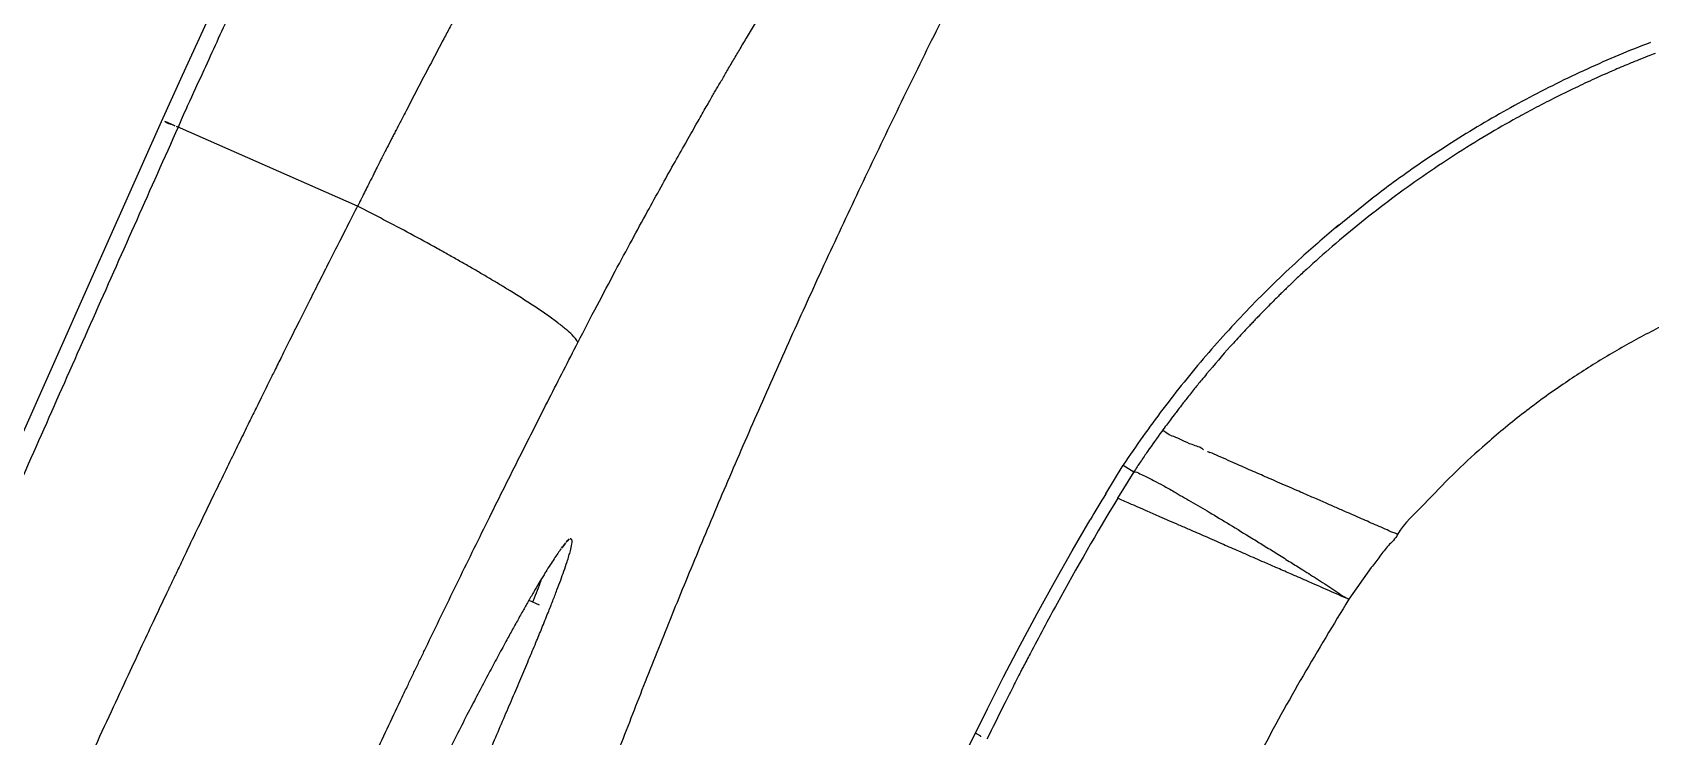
# Model space of a CAD drawing. Header units: millimetres. Extents: x 1145859089 to 1147511753, y -1047484727 to -1047247487.
# Drawn here: x 1146005545 to 1146005677.1, y -1047431252.1 to -1047431194.6 of the extents above; entities that cross this region are included whole.
import ezdxf
from ezdxf.xclip import XClip

# ---------------------------------------------------------------- set-up
doc = ezdxf.new("R2010")
doc.units = ezdxf.units.MM
doc.header["$LTSCALE"] = 100
doc.header["$MEASUREMENT"] = 0
doc.header["$XCLIPFRAME"] = 2
doc.layers.get('0').update_dxf_attribs({"linetype": 'CONTINUOUS'})
doc.layers.add('XREF', color=135, linetype='CONTINUOUS')
doc.layers.add('단지배치도$0$W240910', color=135, linetype='CONTINUOUS')

# ---------------------------------------------------------------- blocks, each defined once
blk = doc.blocks.new('단지배치도$0$zw$9902')
at = {"layer": '단지배치도$0$W240910', "linetype": 'ByBlock', "ltscale": 20}
for p, q in [((67416.45, -59828.75), (67418.42, -59824.42)), ((67414.74, -59832.54), (67416.45, -59828.75)), ((67416.84, -59831.27), (67416.77, -59831.43)), ((67408.97, -59845.49), (67414.74, -59832.54)), ((67430.72, -59839.45), (67416.04, -59832.97)), ((67510.53, -59841.2), (67513.52, -59838.8)), ((67402.93, -59859.1), (67408.97, -59845.49)), ((67491.78, -59862.92), (67493.2, -59860.59)), ((67493.23, -59860.54), (67493.2, -59860.59)), ((67493.2, -59860.59), (67494.06, -59861.14)), ((67494.06, -59861.14), (67492.75, -59863.28)), ((67489.04, -59867.58), (67490.51, -59865.05)), ((67447.34, -59867.39), (67447.34, -59867.39)), ((67487.59, -59870.13), (67489.04, -59867.58)), ((67446.07, -59869.32), (67446.05, -59869.36)), ((67446.07, -59869.32), (67446.07, -59869.32)), ((67513.45, -59868.94), (67511.61, -59871.53)), ((67486.18, -59872.69), (67487.59, -59870.13)), ((67444.71, -59871.61), (67445.55, -59871.98)), ((67484.8, -59875.27), (67486.18, -59872.69)), ((67483.44, -59877.87), (67484.8, -59875.27)), ((67482.12, -59880.48), (67483.44, -59877.87)), ((67481.14, -59882.47), (67482.12, -59880.48)), ((67478.84, -59886.97), (67481.14, -59882.47)), ((67481.6, -59882.7), (67481.14, -59882.47)), ((67481.58, -59882.75), (67481.6, -59882.7))]:
    blk.add_line(p, q, dxfattribs=at)
at = {"layer": '단지배치도$0$W240910'}
blk.add_arc((56404.25, -57219.78, 0), 12756.72, 322.50733, 9.110085, dxfattribs=at)
at = {"layer": '단지배치도$0$W240910', "linetype": 'ByBlock', "ltscale": 20}
for centre, radius, start, end in [((67495.39, -59866.7), 86.17, 155.8381, 156.9711), ((67705.84, -59991.52), 248.7, 148.9594, 151.2437), ((67720.55, -60000.76), 267.09, 148.9305, 149.4628), ((67452.53, -59871.26), 6.47, 143.2857, 143.5297), ((67448.08, -59866.74), 0.146, 62.5836, 66.2731), ((67448.08, -59866.75), 0.156, 58.4735, 62.5744)]:
    blk.add_arc(centre, radius, start, end, dxfattribs=at)
for points, knots in [([(67430.67, -59801.81), (67429.99, -59803.21), (67428.61, -59806.04), (67426.55, -59810.34), (67424.47, -59814.73), (67422.38, -59819.21), (67420.27, -59823.75), (67418.45, -59827.79), (67417.29, -59830.29), (67416.84, -59831.27)], [0, 0, 0, 0, 4.66908, 9.441718, 14.305543, 19.247942, 24.256087, 29.316974, 32.543097, 32.543097, 32.543097, 32.543097]), ([(67448.71, -59850.57), (67449.23, -59849.56), (67450.24, -59847.61), (67451.71, -59844.83), (67453.08, -59842.28), (67454.33, -59839.99), (67455.46, -59837.93), (67456.5, -59836.06), (67457.45, -59834.38), (67458.29, -59832.9), (67458.9, -59831.83), (67459.32, -59831.1), (67459.58, -59830.64), (67459.81, -59830.24), (67460.08, -59829.77), (67460.44, -59829.17), (67460.9, -59828.37), (67461.41, -59827.5), (67461.97, -59826.55), (67462.56, -59825.56), (67463.19, -59824.5), (67463.8, -59823.49), (67464.66, -59822.07), (67465.38, -59820.9), (67465.99, -59819.92), (67466.2, -59819.58), (67466.4, -59819.25), (67466.6, -59818.92), (67466.8, -59818.6), (67467, -59818.29), (67467.24, -59817.91), (67467.69, -59817.19), (67468.32, -59816.2), (67469.04, -59815.08), (67469.62, -59814.17), (67470.07, -59813.48), (67470.4, -59812.98), (67470.7, -59812.52), (67471, -59812.06), (67471.34, -59811.54), (67471.66, -59811.05), (67472.54, -59809.74), (67473.31, -59808.6), (67473.98, -59807.63)], [0, 0, 0, 0, 3.416992, 6.573465, 9.460997, 12.075828, 14.41956, 16.496461, 18.511994, 20.205983, 21.584774, 22.206049, 22.736068, 23.175567, 23.592105, 24.354964, 25.275877, 26.351726, 27.403354, 28.564594, 29.831667, 31.089677, 32.113406, 34.796955, 35.199651, 35.595857, 35.985637, 36.369052, 36.746168, 37.117048, 37.481756, 38.092837, 39.677673, 41.000488, 42.072208, 42.90145, 43.494809, 43.857033, 44.55747, 45.144034, 45.726184, 46.303786, 49.860086, 49.860086, 49.860086, 49.860086]), ([(67446.86, -59809.2), (67446.37, -59809.99), (67445.53, -59811.58), (67444.25, -59813.82), (67443.13, -59815.86), (67442.12, -59817.69), (67441.26, -59819.27), (67440.54, -59820.6), (67439.95, -59821.68), (67439.48, -59822.56), (67439.14, -59823.19), (67438.9, -59823.64), (67438.72, -59823.98), (67438.51, -59824.37), (67438.19, -59824.97), (67437.6, -59826.09), (67436.41, -59828.35), (67435.31, -59830.45), (67434.49, -59832.05), (67434.26, -59832.48), (67434.05, -59832.89), (67433.86, -59833.26), (67433.68, -59833.61), (67433.43, -59834.09), (67433.19, -59834.56), (67432.92, -59835.08), (67432.73, -59835.46), (67432.53, -59835.87), (67432.3, -59836.3), (67432.03, -59836.85), (67431.73, -59837.45), (67431.43, -59838.04), (67431.17, -59838.57), (67430.94, -59839.03), (67430.79, -59839.31), (67430.72, -59839.45)], [0, 0, 0, 0, 2.807418, 5.386618, 7.724663, 9.811706, 11.640196, 13.114333, 14.352197, 15.350739, 16.107602, 16.477035, 16.872965, 17.278441, 17.819814, 18.905032, 21.084843, 25.476331, 25.99701, 26.486022, 26.943279, 27.368708, 27.762249, 28.123852, 28.961465, 29.367704, 29.874654, 30.239592, 30.728325, 31.342079, 32.080871, 32.739011, 33.326484, 33.843293, 34.289438, 34.289438, 34.289438, 34.289438]), ([(67483.88, -59813.48), (67482.8, -59815.56), (67480.67, -59819.7), (67477.55, -59825.91), (67474.54, -59832.06), (67471.62, -59838.16), (67468.79, -59844.2), (67466.07, -59850.18), (67463.45, -59856.07), (67460.93, -59861.87), (67458.53, -59867.56), (67456.25, -59873.12), (67454.08, -59878.55), (67452.03, -59883.84), (67450.29, -59888.46), (67449.24, -59891.32), (67448.83, -59892.46)], [0, 0, 0, 0, 7.037873, 13.980096, 20.830458, 27.591934, 34.262869, 40.835246, 47.294975, 53.623975, 59.80354, 65.818237, 71.659371, 77.32677, 82.827405, 86.473004, 86.473004, 86.473004, 86.473004]), ([(67536.24, -59826.08), (67534.49, -59826.74), (67531.05, -59828.19), (67526.02, -59830.68), (67521.16, -59833.47), (67516.9, -59836.27), (67514.31, -59838.19), (67513.25, -59839.02)], [0, 0, 0, 0, 5.604747, 11.209491, 16.814234, 22.41898, 26.475197, 26.475197, 26.475197, 26.475197]), ([(67536.6, -59826.97), (67536.4, -59827.05), (67535.95, -59827.23), (67535.18, -59827.53), (67534.39, -59827.86), (67533.67, -59828.16), (67533.02, -59828.44), (67532.36, -59828.73), (67531.37, -59829.18), (67530.02, -59829.81), (67528.37, -59830.62), (67526.78, -59831.44), (67524.97, -59832.42), (67522.79, -59833.67), (67520.23, -59835.26), (67517.63, -59837), (67515.1, -59838.82), (67513.46, -59840.1), (67512.65, -59840.75)], [0, 0, 0, 0, 0.617661, 1.4687, 2.464813, 3.195171, 3.821585, 4.585677, 5.349337, 7.081726, 9.06618, 10.854362, 12.448485, 15.256615, 18.373099, 21.499443, 24.623924, 27.737325, 27.737325, 27.737325, 27.737325]), ([(67416.09, -59832.99), (67413.83, -59838.04), (67409.33, -59848.16), (67402.6, -59863.35), (67395.89, -59878.57), (67391.43, -59888.72), (67389.21, -59893.8)], [0, 0, 0, 0, 16.59581, 33.214361, 49.848484, 66.491004, 66.491004, 66.491004, 66.491004]), ([(67415.82, -59832.87), (67415.75, -59832.84), (67415.52, -59832.75), (67415.27, -59832.69), (67414.71, -59832.39), (67414.74, -59832.54)], [0, 0, 0, 0, 0.230928, 0.687032, 1.135118, 1.135118, 1.135118, 1.135118]), ([(67430.72, -59839.45), (67430.49, -59839.89), (67430.01, -59840.85), (67429.22, -59842.38), (67428.43, -59843.95), (67427.62, -59845.55), (67426.81, -59847.16), (67425.99, -59848.79), (67425.22, -59850.33), (67424.56, -59851.66), (67424.01, -59852.78), (67423.56, -59853.68), (67423.19, -59854.42), (67422.85, -59855.13), (67422.42, -59856), (67421.86, -59857.12), (67421.18, -59858.52), (67420.39, -59860.14), (67419.5, -59861.96), (67418.57, -59863.9), (67417.59, -59865.93), (67416.79, -59867.59), (67416.23, -59868.78), (67415.94, -59869.39), (67415.73, -59869.82), (67415.54, -59870.23), (67415.34, -59870.64), (67414.89, -59871.59), (67414.15, -59873.15), (67413.11, -59875.37), (67411.92, -59877.92), (67410.58, -59880.8), (67409.09, -59884.04), (67407.5, -59887.53), (67405.8, -59891.28), (67404, -59895.29), (67402.81, -59898.06), (67402.16, -59899.47)], [0, 0, 0, 0, 1.500995, 3.221361, 5.161397, 6.791019, 8.595113, 10.55132, 12.272613, 13.758669, 15.009206, 16.023981, 16.769912, 17.497226, 18.370265, 19.692329, 21.250869, 23.04618, 25.078597, 27.348483, 29.501923, 31.833292, 32.876174, 33.438999, 33.873931, 34.319103, 34.774516, 35.240174, 37.485988, 39.943773, 42.613761, 45.905682, 49.472119, 53.313188, 57.428857, 61.818901, 66.482864, 66.482864, 66.482864, 66.482864]), ([(67448.71, -59850.57), (67448.63, -59850.33), (67448.27, -59849.97), (67447.72, -59849.46), (67447.03, -59848.93), (67446.2, -59848.32), (67445.25, -59847.68), (67444.23, -59847.01), (67443.28, -59846.42), (67442.41, -59845.88), (67441.62, -59845.41), (67440.79, -59844.92), (67439.94, -59844.42), (67439.05, -59843.92), (67438.15, -59843.41), (67436.81, -59842.66), (67435.05, -59841.7), (67432.88, -59840.55), (67431.44, -59839.81), (67430.72, -59839.45)], [0, 0, 0, 0, 0.764557, 1.42128, 2.300817, 3.355613, 4.51682, 5.742209, 6.992266, 7.879356, 8.806126, 9.768334, 10.761383, 11.780371, 12.820142, 13.875349, 16.366719, 18.843021, 21.239993, 21.239993, 21.239993, 21.239993]), ([(67510.78, -59840.99), (67509.76, -59841.85), (67507.34, -59843.95), (67503.7, -59847.47), (67499.91, -59851.61), (67496.41, -59855.97), (67494.25, -59859), (67493.23, -59860.54)], [0, 0, 0, 0, 3.996211, 9.600635, 15.205056, 20.809477, 26.360622, 26.360622, 26.360622, 26.360622]), ([(67512.65, -59840.75), (67511.84, -59841.39), (67510.33, -59842.66), (67508.72, -59844.08), (67507.78, -59844.95), (67507.42, -59845.29), (67507.07, -59845.62), (67506.75, -59845.93), (67506.44, -59846.23), (67506.15, -59846.51), (67505.73, -59846.92), (67505.23, -59847.42), (67504.7, -59847.96), (67504.3, -59848.37), (67503.98, -59848.7), (67503.71, -59848.99), (67503.36, -59849.36), (67502.77, -59849.99), (67501.61, -59851.26), (67500.5, -59852.55), (67499.63, -59853.6), (67499.16, -59854.17), (67498.73, -59854.71), (67498.32, -59855.23), (67498.01, -59855.62), (67497.73, -59855.99), (67497.4, -59856.42), (67497.08, -59856.85), (67496.71, -59857.34), (67496.48, -59857.65), (67496.35, -59857.83)], [0, 0, 0, 0, 3.100927, 5.911369, 6.435938, 6.936096, 7.411864, 7.863253, 8.29027, 8.692914, 9.071186, 10.050827, 10.815371, 11.364731, 11.763317, 12.179639, 12.548914, 13.287503, 14.76487, 17.722411, 18.381878, 18.876401, 19.941374, 20.437068, 20.873522, 21.436199, 21.841152, 22.496679, 23.024619, 23.674417, 23.674417, 23.674417, 23.674417]), ([(67544.74, -59846), (67543.61, -59846.43), (67541.35, -59847.27), (67538.06, -59848.76), (67534.85, -59850.41), (67531.73, -59852.23), (67528.61, -59854.27), (67525.53, -59856.54), (67522.66, -59858.95), (67520.06, -59861.33), (67517.82, -59863.77), (67516.16, -59865.29), (67515.59, -59866.24)], [0, 0, 0, 0, 3.632436, 7.214714, 10.835867, 14.452148, 18.050733, 22.006283, 25.937991, 29.263585, 32.581286, 35.905004, 35.905004, 35.905004, 35.905004]), ([(67397.29, -59967.4), (67397.95, -59965.6), (67399.32, -59961.95), (67401.42, -59956.39), (67403.63, -59950.66), (67405.94, -59944.79), (67407.69, -59940.39), (67408.9, -59937.41), (67409.51, -59935.9), (67410.16, -59934.31), (67410.79, -59932.77), (67411.41, -59931.25), (67412.35, -59928.98), (67413.59, -59926.01), (67415.09, -59922.45), (67416.49, -59919.15), (67417.79, -59916.12), (67418.9, -59913.53), (67419.85, -59911.35), (67420.65, -59909.53), (67421.41, -59907.8), (67422.19, -59906.04), (67423.12, -59903.95), (67424.22, -59901.47), (67425.53, -59898.57), (67426.96, -59895.42), (67428.52, -59892.01), (67430.27, -59888.22), (67432.24, -59884.02), (67433.79, -59880.73), (67434.81, -59878.6), (67435.23, -59877.71), (67435.64, -59876.86), (67436.05, -59876.02), (67437.16, -59873.71), (67438.97, -59869.97), (67441.48, -59864.87), (67443.94, -59859.93), (67446.34, -59855.19), (67447.93, -59852.09), (67448.71, -59850.57)], [0, 0, 0, 0, 5.754772, 11.701837, 17.842698, 24.178414, 30.614069, 32.056733, 33.806246, 35.517577, 37.190653, 38.825407, 40.421773, 44.579899, 48.450932, 52.033955, 55.328249, 58.333272, 60.491174, 62.470126, 64.282682, 66.177217, 68.248546, 71.140295, 74.317893, 77.780853, 81.528517, 85.560038, 90.32131, 95.423109, 96.473352, 97.420829, 98.363515, 99.30141, 100.234513, 106.0602, 111.773038, 117.287196, 122.603733, 127.723968, 127.723968, 127.723968, 127.723968]), ([(67496.35, -59857.83), (67495.96, -59858.37), (67495.38, -59859.19), (67494.71, -59860.16), (67494.34, -59860.72), (67494.15, -59861), (67494.06, -59861.14)], [0, 0, 0, 0, 2.010176, 3.026176, 3.521833, 4.025205, 4.025205, 4.025205, 4.025205]), ([(67499.77, -59859.32), (67499.51, -59859.11), (67498.85, -59858.95), (67498.06, -59858.58), (67497.38, -59858.25), (67496.86, -59858.13), (67496.48, -59857.71), (67496.35, -59857.83)], [0, 0, 0, 0, 1.02279, 1.931102, 2.663899, 3.207625, 3.731837, 3.731837, 3.731837, 3.731837]), ([(67515.59, -59866.24), (67515.48, -59866.16), (67515.11, -59866.06), (67514.58, -59865.79), (67513.93, -59865.52), (67513.29, -59865.24), (67512.63, -59864.95), (67511.98, -59864.66), (67511.25, -59864.35), (67510.47, -59864), (67509.55, -59863.6), (67508.72, -59863.24), (67507.98, -59862.92), (67507.31, -59862.62), (67506.58, -59862.3), (67505.83, -59861.97), (67505.13, -59861.67), (67504.47, -59861.38), (67503.82, -59861.1), (67503.17, -59860.81), (67502.49, -59860.51), (67501.76, -59860.19), (67501.01, -59859.86), (67500.51, -59859.64), (67500.27, -59859.54)], [0, 0, 0, 0, 0.40663, 1.101068, 1.813156, 2.515255, 3.200758, 3.975667, 4.632084, 5.580412, 6.54713, 7.637253, 8.296813, 8.972935, 9.841725, 10.680031, 11.430032, 12.119253, 12.844371, 13.556454, 14.252437, 15.087388, 15.935519, 16.722074, 16.722074, 16.722074, 16.722074]), ([(67494.06, -59861.14), (67494.23, -59861.09), (67494.58, -59861.31), (67495.11, -59861.52), (67495.74, -59861.86), (67496.5, -59862.28), (67497.06, -59862.57), (67497.36, -59862.75)], [0, 0, 0, 0, 0.530231, 1.068424, 1.775653, 2.645419, 3.68353, 3.68353, 3.68353, 3.68353]), ([(67511.61, -59871.53), (67511.07, -59871.3), (67509.91, -59870.79), (67508.31, -59870.09), (67506.87, -59869.46), (67505.73, -59868.96), (67504.79, -59868.55), (67504.01, -59868.21), (67503.32, -59867.91), (67502.66, -59867.62), (67502.01, -59867.34), (67501.1, -59866.94), (67499.97, -59866.44), (67498.76, -59865.91), (67497.77, -59865.48), (67496.96, -59865.13), (67496.12, -59864.76), (67495.27, -59864.39), (67494.45, -59864.03), (67493.78, -59863.74), (67493.23, -59863.5), (67492.91, -59863.36), (67492.75, -59863.28)], [0, 0, 0, 0, 1.766105, 3.789667, 5.227974, 6.480616, 7.534682, 8.299384, 9.046149, 9.77297, 10.478072, 11.159918, 12.75481, 14.18268, 15.124688, 16.003017, 16.812133, 17.88619, 18.782929, 19.518003, 20.062871, 20.580315, 20.580315, 20.580315, 20.580315]), ([(67497.36, -59862.75), (67497.8, -59863.03), (67498.78, -59863.56), (67500.28, -59864.46), (67501.95, -59865.46), (67503.43, -59866.37), (67504.69, -59867.15), (67505.71, -59867.78), (67506.72, -59868.42), (67507.81, -59869.1), (67509, -59869.86), (67510.31, -59870.67), (67511.15, -59871.3), (67511.61, -59871.53)], [0, 0, 0, 0, 1.564142, 3.325004, 5.262277, 7.399786, 8.528767, 9.736137, 10.982466, 12.122012, 13.598393, 15.198767, 16.737856, 16.737856, 16.737856, 16.737856]), ([(67441.33, -59884.36), (67441.52, -59883.91), (67441.97, -59882.88), (67442.65, -59881.29), (67443.37, -59879.61), (67444.05, -59878.02), (67444.68, -59876.52), (67445.25, -59875.15), (67445.78, -59873.87), (67446.24, -59872.73), (67446.65, -59871.69), (67446.99, -59870.8), (67447.3, -59869.99), (67447.57, -59869.23), (67447.8, -59868.57), (67447.97, -59868.02), (67448.12, -59867.52), (67448.19, -59867.13), (67448.27, -59866.67), (67448.15, -59866.62)], [0, 0, 0, 0, 1.458105, 3.372284, 5.194958, 6.924022, 8.557422, 10.09312, 11.360574, 12.727033, 13.770035, 14.723213, 15.586963, 16.361364, 17.162407, 17.666368, 18.093077, 18.685588, 19.073235, 19.073235, 19.073235, 19.073235]), ([(67447.33, -59867.41), (67447.24, -59867.53), (67447.05, -59867.81), (67446.75, -59868.25), (67446.43, -59868.74), (67446.2, -59869.11), (67446.08, -59869.31), (67446.07, -59869.32)], [0, 0, 0, 0, 0.465844, 0.997236, 1.590527, 2.243392, 2.285578, 2.285578, 2.285578, 2.285578]), ([(67447.69, -59866.95), (67447.58, -59867.09), (67447.46, -59867.23), (67447.35, -59867.38), (67447.34, -59867.39)], [0, 0, 0, 0, 0.5351351, 0.5624012, 0.5624012, 0.5624012, 0.5624012]), ([(67448.01, -59866.61), (67447.9, -59866.67), (67447.81, -59866.81), (67447.71, -59866.92), (67447.69, -59866.95)], [0, 0, 0, 0, 0.3749629, 0.4613598, 0.4613598, 0.4613598, 0.4613598]), ([(67515.59, -59866.24), (67515.42, -59866.6), (67514.82, -59867.11), (67514.15, -59868.04), (67513.69, -59868.64), (67513.45, -59868.94)], [0, 0, 0, 0, 1.183598, 2.29214, 3.440157, 3.440157, 3.440157, 3.440157]), ([(67446.05, -59869.36), (67445.91, -59869.58), (67445.62, -59870.05), (67445.19, -59870.79), (67444.88, -59871.32), (67444.72, -59871.6), (67444.71, -59871.61)], [0, 0, 0, 0, 0.797684, 1.652921, 2.563762, 2.624586, 2.624586, 2.624586, 2.624586]), ([(67445.69, -59870.02), (67445.59, -59870.28), (67445.38, -59870.83), (67445.15, -59871.41), (67445.03, -59871.72), (67445.02, -59871.75)], [0, 0, 0, 0, 0.848968, 1.755629, 1.853814, 1.853814, 1.853814, 1.853814]), ([(67444.71, -59871.61), (67444.56, -59871.88), (67444.25, -59872.43), (67443.76, -59873.3), (67443.34, -59874.06), (67442.86, -59874.94), (67442.31, -59875.94), (67441.61, -59877.25), (67440.9, -59878.6), (67440.28, -59879.78), (67439.61, -59881.07), (67438.9, -59882.46), (67438.03, -59884.18), (67437.14, -59885.95), (67436.24, -59887.76), (67435.54, -59889.2), (67435.14, -59890.02), (67435.03, -59890.23)], [0, 0, 0, 0, 0.903721, 1.920127, 2.986706, 3.508223, 4.930744, 6.411178, 7.94596, 9.53233, 10.407681, 12.291183, 14.222345, 16.200056, 18.222893, 20.289128, 20.98723, 20.98723, 20.98723, 20.98723]), ([(67487.81, -59871.88), (67487.06, -59873.24), (67486.14, -59874.95), (67485.18, -59876.79), (67484.86, -59877.41), (67484.61, -59877.89), (67484.14, -59878.83), (67483.28, -59880.52), (67482.54, -59882.02), (67482.09, -59882.96)], [0, 0, 0, 0, 4.659383, 5.833447, 6.209013, 6.764018, 7.459175, 9.356377, 12.468955, 12.468955, 12.468955, 12.468955]), ([(67511.61, -59871.53), (67510.36, -59873.61), (67507.84, -59877.74), (67504.35, -59884.08), (67502.21, -59888.39), (67501.13, -59890.53)], [0, 0, 0, 0, 7.264302, 14.503366, 21.703246, 21.703246, 21.703246, 21.703246])]:
    blk.add_open_spline(points, degree=3, knots=knots, dxfattribs=at)
for points in [[(67416.04, -59832.97), (67415.97, -59832.94), (67415.89, -59832.9), (67415.82, -59832.87)], [(67500.27, -59859.54), (67500.1, -59859.47), (67499.92, -59859.43), (67499.77, -59859.32)], [(67448.14, -59866.6), (67448.1, -59866.59), (67448.05, -59866.59), (67448.01, -59866.61)]]:
    blk.add_open_spline(points, degree=3, dxfattribs=at)
blk = doc.blocks.new('단지배치도')
blk.add_blockref('단지배치도$0$zw$9902', (141034.19, 142437.16))

msp = doc.modelspace()

# ---------------------------------------------------------------- block references
at = {"layer": 'XREF'}
ref = msp.add_blockref('단지배치도', (1145797106.633357, -1047513806.462535), dxfattribs=at)
XClip(ref).set_block_clipping_path([(72982.4064819524, 34919.7593965298), (360382.4067475507, 255319.7593436697)])

doc.saveas('drawing.dxf')
